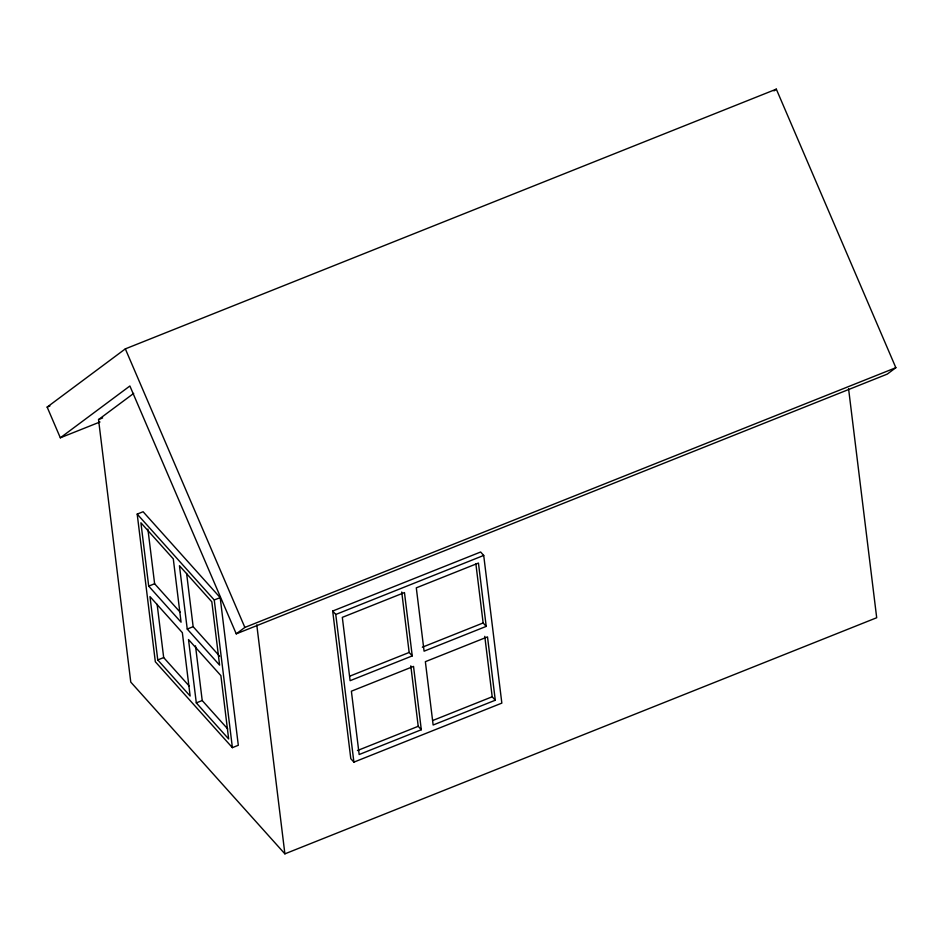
<?xml version="1.0" encoding="UTF-8"?>
<svg xmlns="http://www.w3.org/2000/svg" width="943" height="943" viewBox="0 0 943 943"><rect width="100%" height="100%" fill="white"/><g stroke="black" fill="none" stroke-linecap="round" stroke-linejoin="round"><path stroke-width="1.41" d="M47.15 407.093L125.336 348.875L776.313 89.149L895.85 367.699L887.233 374.123L236.245 633.837L129.886 385.993L60.328 437.8L47.15 407.093L49.885 406.009M848.582 388.764L876.695 617.736L284.892 853.851L130.771 682.095L98.532 419.576L133.694 393.396M773.979 90.893L776.313 89.149M236.245 633.837L244.862 627.425L895.85 367.699M98.532 419.576L102.634 417.938M60.328 437.8L99.993 421.981M137.195 514.1L143.112 511.743L220.179 597.614L238.308 745.276L232.391 747.646L155.324 661.762L137.195 514.1L214.25 599.972L232.391 747.646M148.699 586.122L181.068 622.18L173.288 558.857L140.92 522.787L148.699 586.122L154.617 583.752L180.113 612.172M214.25 599.972L220.179 597.614M187.233 629.052L219.589 665.121L211.821 601.787L179.453 565.717L187.233 629.052L193.15 626.694L219.625 656.198M157.764 659.947L190.132 696.017L182.353 632.682L149.984 596.624L157.764 659.947L163.681 657.589L189.178 686.009M332.679 611.04L480.635 552.009L483.712 555.439L501.841 703.113L353.896 762.133L350.808 758.702L332.679 611.04L335.767 614.471L353.896 762.133M335.767 614.471L483.712 555.439M196.297 702.889L228.654 738.958L220.886 675.624L188.517 639.554L196.297 702.889L202.215 700.531L227.711 728.939M349.723 676.178L409.156 652.462L412.244 655.904L350.101 680.693L342.321 617.359L404.464 592.569L412.244 655.904M422.346 647.204L483.134 622.958L486.211 626.388L424.079 651.177L416.299 587.843L478.443 563.054L486.211 626.388M357.432 750.557L418.221 726.299L421.309 729.741L359.165 754.53L351.385 691.195L413.529 666.406L421.309 729.741M432.766 720.499L492.199 696.783L495.287 700.225L433.143 725.014L425.364 661.68L487.507 636.89L495.287 700.225M125.336 348.875L244.862 627.425M475.885 563.938L483.134 622.958M484.773 636.336L492.199 696.783M401.73 592.015L409.156 652.462M410.806 665.841L418.221 726.299M256.779 624.867L284.892 853.851M186.608 573.438L193.15 626.694M195.496 645.825L202.215 700.531M147.898 529.058L154.617 583.752M157.139 604.333L163.681 657.589"/></g></svg>
